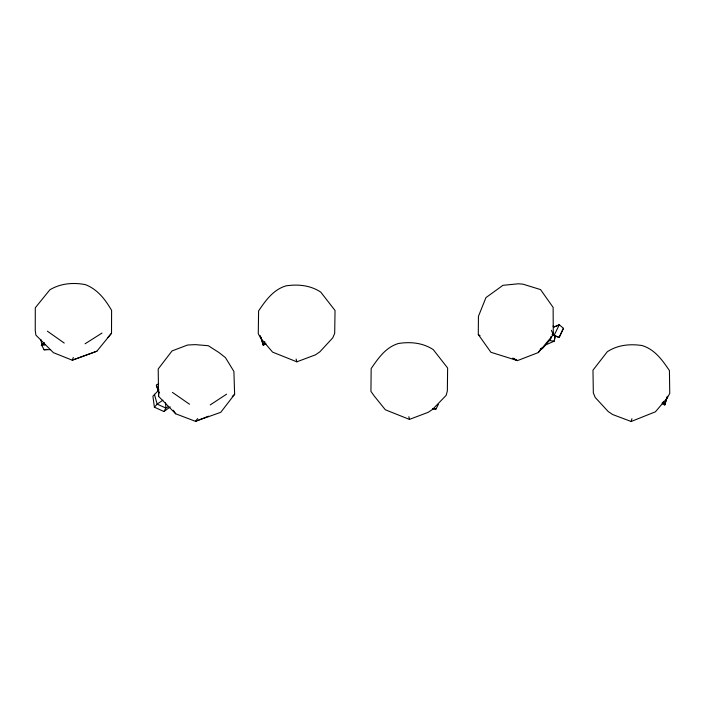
<?xml version="1.0" encoding="UTF-8"?>
<svg xmlns="http://www.w3.org/2000/svg" width="705" height="705" viewBox="0 0 705 705"><rect width="100%" height="100%" fill="white"/><g stroke="black" fill="none" stroke-linecap="round" stroke-linejoin="round"><path stroke-width="1.06" d="M111.513 333.236L111.602 310.385C105.265 299.458 97.484 289.235 85.27 284.591C73.073 282.335 60.745 283.339 49.896 289.773L35.294 307.759L35.25 330.61L35.902 335.139L53.404 352.659L72.245 360.185L96.885 351.213L111.513 333.236L107.794 337.616M478.298 334.505L478.431 316.325L485.957 297.598L502.973 285.313L518.439 283.78L523.004 284.168L540.541 289.588L553.117 307.371L553.284 334.752L538.347 352.544L517.488 360.599L490.909 352.271L478.298 334.505L480.035 335.703M551.028 336.391L551.002 338.541L542.445 348.623L540.347 349.107M158.563 396.333L158.211 368.962L172.038 350.931L187.574 345.027L195.223 344.63L208.301 345.706L218.867 352.474L225.424 357.576L233.901 371.447L234.633 394.306L220.771 412.31L195.461 421.317L175.721 413.817L158.563 396.333L158.977 391.813M555.311 335.959L554.245 341.149L545.573 344.983M662.118 403.604L664.753 404.961L667.08 397.021M631.169 421.484L655.421 411.799L667.283 397.911L669.75 393.408L669.424 370.574C662.339 360.114 654.83 349.469 642.14 345.547C629.997 343.732 617.756 344.877 607.278 351.76L592.976 370.16L593.337 392.993L595.258 397.514L608.221 411.544L612.583 414.514L631.169 421.484L631.927 418.717M664.753 404.961L667.45 396.254M73.311 357.453L72.245 360.185L96.885 351.213M552.235 334.628L559.127 337.492L563.436 328.318L559.294 324.749L553.513 327.094M432.835 408.944L436.016 409.032L438.334 404.379M559.127 337.492L563.436 328.318M158.969 389.856L152.915 396.219L154.386 407.182L163.939 411.535L165.86 408.08L168.592 406.45M41.278 345.547L44.503 342.93M264.763 341.652L263.027 344.322L263.273 345.291L265.908 343.934M538.347 352.544L541.449 348.023M197.638 418.603L195.461 421.317L208.486 416.179M43.763 342.886L41.736 345.159L44.062 349.812L50.425 349.636M154.386 407.182L157.144 404.106L162.899 400.193M43.789 343.035L41.736 345.159L44.953 345.027M232.262 396.492L234.633 394.306M170.257 406.908L163.939 411.535M156.36 385.159L158.933 392.782L156.36 385.159L158.678 383.643M210.213 404.917L226.587 394.165M85.085 343.784L101.987 333.068M555.549 326.547L559.294 324.749L554.289 335.051L553.24 333.113M265.776 343.079L263.027 344.322L260.938 337.343M409.42 419.404L428.058 412.381L432.544 409.438L446.159 395.355L447.358 390.852L447.631 368.001L433.249 349.61C422.788 342.78 410.557 341.599 398.448 343.485C385.679 347.309 378.356 358.149 371.165 368.548L370.936 391.398L374.117 395.866L385.344 409.772L409.42 419.404L408.865 416.655M296.849 361.815L315.443 354.844L319.797 351.874L332.769 337.845L334.69 333.324L335.042 310.491L320.74 292.09C310.27 285.208 298.021 284.062 285.886 285.877C273.196 289.79 265.688 300.445 258.594 310.905L258.277 333.738L260.735 338.241L272.606 352.13L296.849 361.815L296.1 359.048M44.062 349.812L47.156 349.345M549.072 340.506L554.245 341.149L554.932 336.417M432.923 408.565L436.016 409.032M552.174 334.778L558.933 337.316M512.588 358.431L517.488 360.599L512.958 358.061M662.242 402.749L665 403.991L663.264 401.321M552.958 326.08L554.606 326.997M172.417 392.385L189.53 404.238M47.385 331.183L64.234 343.062M173.307 410.266L175.721 413.817M551.407 330.319L553.284 334.752M260.268 335.615L263.273 345.291M154.404 394.245L157.144 404.106L165.86 408.08L165.587 402.767M40.811 339.369L41.859 344.569"/></g></svg>
